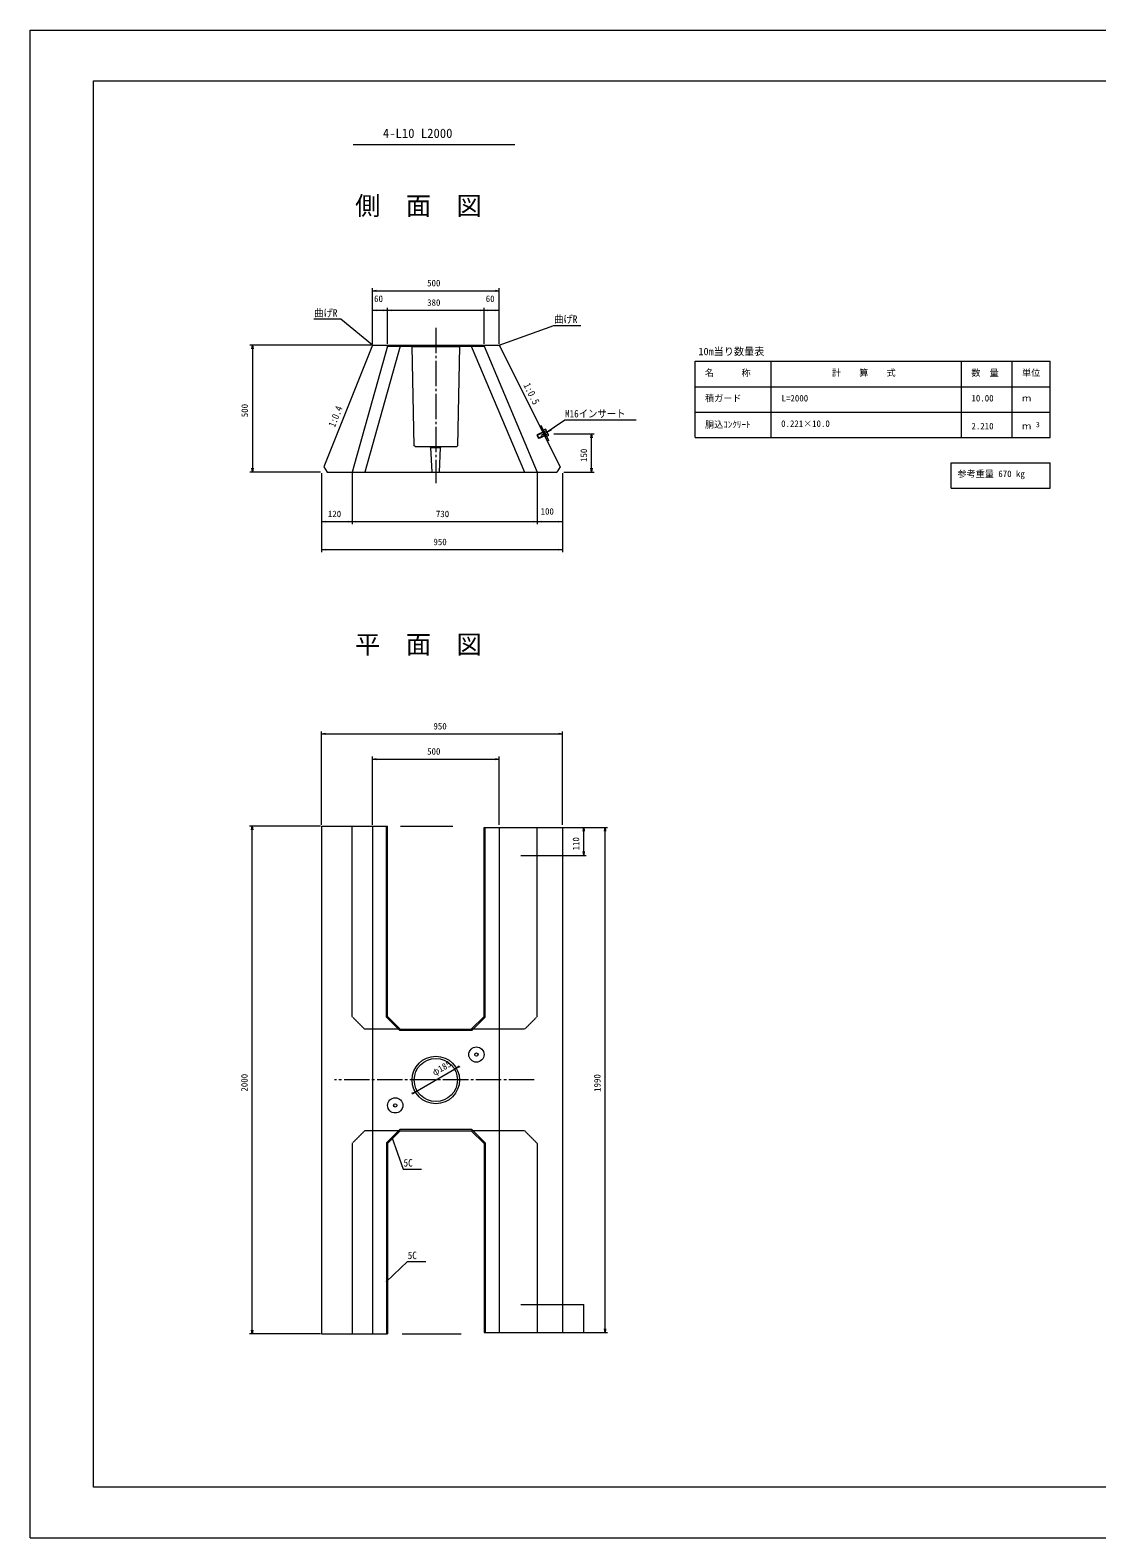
# Model space of a CAD drawing. Units: millimetres on the paper, with parts at other scales. Extents: x 0 to 841, y 0 to 594.
# Drawn here: x 0 to 420, y 0 to 594 of the extents above; entities that cross this region are included whole.
import ezdxf
from ezdxf.enums import TextEntityAlignment as Align

# ---------------------------------------------------------------- set-up
doc = ezdxf.new("R2010")
doc.units = ezdxf.units.MM
doc.linetypes.add('USER1', pattern=[0.375, 0.25, -0.125])
doc.linetypes.add('USER2', pattern=[13, 10, -1, 1, -1])
for name, color, linetype, lineweight in [('0_2', 7, 'Continuous', 18), ('D-MTR-FRAM（材料表図枠）', 2, 'Continuous', 18), ('D-STR-DIM（寸法）', 7, 'Continuous', 18), ('D-STR-HTXT（旗揚げ）', 7, 'Continuous', 18), ('D-STR-STR1（構造物）', 4, 'USER1', 18), ('D-STR-STRn（構造物）', 7, 'USER2', 18), ('D-STR（構造物外形線）', 1, 'Continuous', 18), ('D-TTL(外枠）', 2, 'Continuous', 18), ('DEFPOINTS_3', 8, 'Continuous', 18), ('用紙-作図レイヤ', 5, 'Continuous', 18)]:
    doc.layers.add(name, color=color, linetype=linetype, lineweight=lineweight)
for name, color, linetype in [('D-MTR-TXT(文字列）', 7, 'Continuous'), ('D-MTR（材料表タイトル）', 7, 'Continuous'), ('D-STR-TXT（文字）', 7, 'Continuous'), ('D-TTL-TXT（文字）', 7, 'Continuous')]:
    doc.layers.add(name, color=color, linetype=linetype)
doc.styles.add('ＭＳ ゴシック', font='')
doc.styles.get('ＭＳ ゴシック').set_extended_font_data('MS Gothic')

msp = doc.modelspace()

# ---------------------------------------------------------------- linework, layer by layer
at = {"layer": '0_2'}
for p, q in [((134.889, 491.279), (136.389, 491.529)), ((136.389, 491.029), (134.889, 491.279)), ((134.889, 491.279), (135.089, 491.279)), ((183.389, 491.529), (184.889, 491.279)), ((184.889, 491.279), (183.389, 491.029)), ((184.889, 491.279), (184.689, 491.279)), ((134.889, 483.594), (136.389, 483.844)), ((136.389, 483.344), (134.889, 483.594)), ((134.889, 483.594), (135.089, 483.594)), ((139.389, 483.844), (140.889, 483.594)), ((140.889, 483.594), (139.389, 483.344)), ((140.889, 483.594), (140.689, 483.594)), ((140.889, 483.594), (142.389, 483.844)), ((142.389, 483.344), (140.889, 483.594)), ((140.889, 483.594), (141.089, 483.594)), ((177.389, 483.844), (178.889, 483.594)), ((178.889, 483.594), (177.389, 483.344)), ((178.889, 483.594), (178.689, 483.594)), ((178.889, 483.594), (180.389, 483.844)), ((180.389, 483.344), (178.889, 483.594)), ((178.889, 483.594), (179.089, 483.594)), ((183.389, 483.844), (184.889, 483.594)), ((184.889, 483.594), (183.389, 483.344)), ((184.889, 483.594), (184.689, 483.594)), ((87.339, 468.39), (87.589, 469.89)), ((87.589, 469.89), (87.839, 468.39)), ((87.589, 469.89), (87.589, 469.69)), ((134.889, 469.89), (134.434, 470.098)), ((134.889, 469.89), (134.503, 470.209)), ((134.889, 469.89), (134.599, 470.297)), ((184.889, 469.89), (185.299, 470.176)), ((184.889, 469.89), (185.359, 470.06)), ((184.889, 469.89), (185.387, 469.932)), ((202.657, 434.97), (202.985, 435.348)), ((202.657, 434.97), (203.071, 435.25)), ((202.657, 434.97), (203.129, 435.133)), ((221.023, 433.39), (221.273, 434.89)), ((221.273, 434.89), (221.523, 433.39)), ((221.273, 434.89), (221.273, 434.69)), ((87.589, 419.89), (87.339, 421.39)), ((87.839, 421.39), (87.589, 419.89)), ((87.589, 419.89), (87.589, 420.09)), ((221.273, 419.89), (221.023, 421.39)), ((221.523, 421.39), (221.273, 419.89)), ((221.273, 419.89), (221.273, 420.09)), ((114.889, 400.331), (116.389, 400.581)), ((116.389, 400.081), (114.889, 400.331)), ((114.889, 400.331), (115.089, 400.331)), ((125.389, 400.581), (126.889, 400.331)), ((126.889, 400.331), (125.389, 400.081)), ((126.889, 400.331), (126.689, 400.331)), ((126.889, 400.331), (128.389, 400.581)), ((128.389, 400.081), (126.889, 400.331)), ((126.889, 400.331), (127.089, 400.331)), ((198.389, 400.581), (199.889, 400.331)), ((199.889, 400.331), (198.389, 400.081)), ((199.889, 400.331), (199.689, 400.331)), ((199.889, 400.331), (201.389, 400.581)), ((201.389, 400.081), (199.889, 400.331)), ((199.889, 400.331), (200.089, 400.331)), ((208.389, 400.581), (209.889, 400.331)), ((209.889, 400.331), (208.389, 400.081)), ((209.889, 400.331), (209.689, 400.331)), ((114.889, 389.294), (116.389, 389.544)), ((116.389, 389.044), (114.889, 389.294)), ((114.889, 389.294), (115.089, 389.294)), ((208.389, 389.544), (209.889, 389.294)), ((209.889, 389.294), (208.389, 389.044)), ((209.889, 389.294), (209.689, 389.294)), ((114.889, 316.689), (116.389, 316.939)), ((116.389, 316.439), (114.889, 316.689)), ((114.889, 316.689), (115.089, 316.689)), ((208.389, 316.939), (209.889, 316.689)), ((209.889, 316.689), (208.389, 316.439)), ((209.889, 316.689), (209.689, 316.689)), ((134.889, 306.756), (136.389, 307.006)), ((136.389, 306.506), (134.889, 306.756)), ((134.889, 306.756), (135.089, 306.756)), ((183.389, 307.006), (184.889, 306.756)), ((184.889, 306.756), (183.389, 306.506)), ((184.889, 306.756), (184.689, 306.756)), ((87.237, 278.857), (87.487, 280.357)), ((87.487, 280.357), (87.737, 278.857)), ((87.487, 280.357), (87.487, 280.157)), ((217.934, 278.357), (218.184, 279.857)), ((218.184, 279.857), (218.434, 278.357)), ((218.184, 279.857), (218.184, 279.657)), ((226.341, 278.357), (226.591, 279.857)), ((226.591, 279.857), (226.841, 278.357)), ((226.591, 279.857), (226.591, 279.657)), ((218.184, 268.857), (217.934, 270.357)), ((218.434, 270.357), (218.184, 268.857)), ((218.184, 268.857), (218.184, 269.057)), ((167.882, 185.012), (169.052, 185.983)), ((169.304, 185.551), (167.882, 185.012)), ((167.882, 185.012), (168.054, 185.113)), ((150.473, 175.162), (151.895, 175.701)), ((151.895, 175.701), (150.725, 174.73)), ((151.895, 175.701), (151.723, 175.601)), ((142.614, 157.79), (142.782, 157.319)), ((142.614, 157.79), (142.898, 157.378)), ((142.614, 157.79), (142.655, 157.291)), ((140.389, 101.012), (140.653, 101.436)), ((140.389, 101.012), (140.754, 101.354)), ((140.389, 101.012), (140.83, 101.248)), ((218.255, 91.842), (218.258, 91.857)), ((218.258, 91.857), (218.26, 91.842)), ((218.258, 91.857), (218.258, 91.855)), ((87.487, 80.357), (87.237, 81.857)), ((87.737, 81.857), (87.487, 80.357)), ((87.487, 80.357), (87.487, 80.557)), ((218.258, 80.857), (218.255, 80.872)), ((218.26, 80.872), (218.258, 80.857)), ((218.258, 80.857), (218.258, 80.859)), ((226.591, 80.857), (226.341, 82.357)), ((226.841, 82.357), (226.591, 80.857)), ((226.591, 80.857), (226.591, 81.057))]:
    msp.add_line(p, q, dxfattribs=at)
at = {"layer": 'D-MTR-FRAM（材料表図枠）'}
for p, q in [((262.087, 463.505), (402.087, 463.505)), ((262.087, 433.505), (262.087, 463.505)), ((292.087, 433.505), (292.087, 463.505)), ((367.087, 433.505), (367.087, 463.505)), ((387.087, 433.505), (387.087, 463.505)), ((387.087, 433.505), (387.087, 463.505)), ((402.087, 433.505), (402.087, 463.505)), ((262.087, 453.505), (402.087, 453.505)), ((262.087, 443.505), (402.087, 443.505)), ((262.087, 433.505), (402.087, 433.505)), ((363.028, 413.505), (363.028, 423.505)), ((363.028, 423.505), (402.087, 423.505)), ((402.087, 413.505), (402.087, 423.505)), ((363.028, 413.505), (402.087, 413.505))]:
    msp.add_line(p, q, dxfattribs=at)
at = {"layer": 'D-STR-DIM（寸法）'}
for p, q in [((134.889, 470.39), (134.889, 492.279)), ((135.089, 491.279), (184.689, 491.279)), ((184.889, 470.39), (184.889, 492.279)), ((134.889, 470.39), (134.889, 484.594)), ((135.089, 483.594), (140.689, 483.594)), ((140.889, 470.39), (140.889, 484.594)), ((140.889, 470.39), (140.889, 484.594)), ((141.089, 483.594), (178.689, 483.594)), ((178.889, 470.39), (178.889, 484.594)), ((178.889, 470.39), (178.889, 484.594)), ((179.089, 483.594), (184.689, 483.594)), ((184.889, 470.39), (184.889, 484.594)), ((134.389, 469.89), (86.589, 469.89)), ((87.589, 469.69), (87.589, 420.09)), ((206.414, 434.89), (222.273, 434.89)), ((221.273, 420.09), (221.273, 434.69)), ((114.389, 419.89), (86.589, 419.89)), ((114.889, 419.39), (114.889, 399.331)), ((114.889, 419.39), (114.889, 388.294)), ((126.889, 419.39), (126.889, 399.331)), ((126.889, 419.39), (126.889, 399.331)), ((199.889, 419.39), (199.889, 399.331)), ((199.889, 419.39), (199.889, 399.331)), ((209.889, 419.39), (209.889, 399.331)), ((209.889, 419.39), (209.889, 388.294)), ((210.389, 419.89), (222.273, 419.89)), ((115.089, 400.331), (126.689, 400.331)), ((127.089, 400.331), (199.689, 400.331)), ((200.089, 400.331), (209.689, 400.331)), ((115.089, 389.294), (209.689, 389.294)), ((114.889, 280.857), (114.889, 317.689)), ((115.089, 316.689), (209.689, 316.689)), ((209.889, 280.857), (209.889, 317.689)), ((134.889, 280.857), (134.889, 307.756)), ((135.089, 306.756), (184.689, 306.756)), ((184.889, 280.857), (184.889, 307.756)), ((114.389, 280.357), (86.487, 280.357)), ((87.487, 80.557), (87.487, 280.157)), ((200.389, 279.857), (227.591, 279.857)), ((200.389, 279.857), (219.184, 279.857)), ((218.184, 269.057), (218.184, 279.657)), ((226.591, 81.057), (226.591, 279.657)), ((200.389, 268.857), (219.184, 268.857)), ((151.895, 175.701), (167.882, 185.012)), ((168.054, 185.113), (168.227, 185.214)), ((151.723, 175.601), (151.55, 175.5)), ((200.478, 91.857), (218.263, 91.857)), ((218.258, 80.859), (218.258, 91.855)), ((114.389, 80.357), (86.487, 80.357)), ((200.389, 80.857), (227.591, 80.857)), ((204.478, 80.857), (218.263, 80.857))]:
    msp.add_line(p, q, dxfattribs=at)
at = {"layer": 'D-STR-HTXT（旗揚げ）'}
msp.add_line((127.274, 548.971), (191.057, 548.971), dxfattribs=at)
at = {"layer": 'D-STR-STR1（構造物）'}
for p, q in [((126.889, 205.357), (126.889, 280.357)), ((199.889, 205.357), (199.889, 279.857)), ((131.889, 200.357), (126.889, 205.357)), ((199.889, 205.357), (194.889, 200.357)), ((145.889, 200.357), (131.889, 200.357)), ((194.889, 200.357), (173.889, 200.357)), ((131.889, 160.357), (126.889, 155.357)), ((126.889, 155.357), (126.889, 80.357)), ((145.889, 160.357), (131.889, 160.357)), ((194.889, 160.357), (173.889, 160.357)), ((199.889, 155.357), (194.889, 160.357)), ((199.889, 155.357), (199.889, 80.857))]:
    msp.add_line(p, q, dxfattribs=at)
at = {"layer": 'D-STR-STRn（構造物）'}
for p, q in [((159.889, 476.696), (159.889, 415.504)), ((198.715, 180.357), (119.968, 180.357))]:
    msp.add_line(p, q, dxfattribs=at)
at = {"layer": 'D-STR（構造物外形線）'}
for p, q in [((134.889, 469.89), (115.689, 421.89)), ((140.889, 469.44), (126.889, 419.89)), ((145.889, 469.44), (131.889, 419.89)), ((134.889, 469.89), (184.889, 469.89)), ((140.389, 469.89), (140.889, 469.44)), ((140.889, 469.44), (178.889, 469.44)), ((145.681, 469.89), (145.889, 469.44)), ((150.389, 469.29), (149.889, 469.89)), ((150.389, 469.29), (169.389, 469.29)), ((151.382, 430.19), (150.539, 469.29)), ((169.239, 469.29), (168.395, 430.19)), ((169.889, 469.89), (169.389, 469.29)), ((173.889, 469.44), (194.889, 419.89)), ((178.889, 469.44), (199.889, 419.89)), ((184.889, 469.89), (208.889, 421.89)), ((201.472, 438.065), (200.935, 437.797)), ((201.376, 434.384), (205.524, 436.458)), ((204.379, 432.251), (201.472, 438.065)), ((151.689, 429.89), (151.382, 430.19)), ((151.689, 429.89), (168.089, 429.89)), ((157.989, 429.59), (157.689, 429.89)), ((158.464, 419.89), (157.989, 429.59)), ((157.989, 429.59), (161.789, 429.59)), ((161.314, 419.89), (161.789, 429.59)), ((161.789, 429.59), (162.089, 429.89)), ((168.089, 429.89), (168.395, 430.19)), ((204.379, 432.251), (203.842, 431.983)), ((115.689, 421.89), (117.043, 419.89)), ((208.889, 421.89), (207.652, 419.89)), ((117.043, 419.89), (207.652, 419.89)), ((158.464, 419.89), (161.314, 419.89)), ((114.889, 280.357), (114.889, 80.357)), ((114.889, 280.357), (140.889, 280.357)), ((134.889, 280.357), (134.889, 80.357)), ((140.389, 205.15), (140.389, 280.357)), ((140.889, 205.357), (140.889, 280.357)), ((178.889, 205.357), (178.889, 279.857)), ((178.889, 279.857), (209.889, 279.857)), ((179.389, 205.15), (179.389, 279.857)), ((184.889, 279.857), (184.889, 80.857)), ((209.889, 279.857), (209.889, 80.857)), ((145.681, 199.857), (140.389, 205.15)), ((145.889, 200.357), (140.889, 205.357)), ((178.889, 205.357), (173.889, 200.357)), ((179.389, 205.15), (174.096, 199.857)), ((174.096, 199.857), (145.681, 199.857)), ((145.889, 200.357), (173.889, 200.357)), ((145.681, 160.857), (140.389, 155.564)), ((174.096, 160.857), (145.681, 160.857)), ((179.389, 155.564), (174.096, 160.857)), ((140.389, 155.564), (140.389, 80.357)), ((145.889, 160.357), (140.889, 155.357)), ((140.889, 155.357), (140.889, 80.357)), ((145.889, 160.357), (173.889, 160.357)), ((178.889, 155.357), (173.889, 160.357)), ((178.889, 155.357), (178.889, 80.857)), ((179.389, 155.564), (179.389, 80.857)), ((114.889, 80.357), (140.889, 80.357)), ((178.889, 80.857), (209.889, 80.857))]:
    msp.add_line(p, q, dxfattribs=at)
at = {"layer": 'D-STR（構造物外形線）', "color": 5}
for p, q in [((145.972, 280.357), (166.558, 280.357)), ((193.463, 268.857), (202.142, 268.857)), ((193.463, 91.857), (202.155, 91.857)), ((146.664, 80.357), (169.923, 80.357))]:
    msp.add_line(p, q, dxfattribs=at)
at = {"layer": 'D-STR（構造物外形線）'}
for centre, radius in [((175.889, 190.357), 3), ((175.889, 190.357), 0.65), ((159.889, 180.357), 9.35), ((159.889, 180.357), 8.5), ((143.889, 170.357), 3), ((143.889, 170.357), 0.65)]:
    msp.add_circle(centre, radius, dxfattribs=at)
at = {"layer": 'D-TTL(外枠）'}
for p, q in [((24.976, 573.971), (819.976, 573.971)), ((24.976, 19.971), (24.976, 573.971)), ((819.976, 19.971), (24.976, 19.971))]:
    msp.add_line(p, q, dxfattribs=at)
at = {"layer": 'DEFPOINTS_3'}
for p, q in [((-0.024, -0.029), (-0.024, 593.971)), ((-0.024, 593.971), (840.976, 593.971)), ((-0.024, -0.029), (839.976, -0.029))]:
    msp.add_line(p, q, dxfattribs=at)
at = {"layer": '用紙-作図レイヤ', "color": 7}
for p, q in [((122.514, 480.12), (111.814, 480.12)), ((134.889, 469.89), (122.514, 480.12)), ((184.889, 469.89), (206.402, 477.66)), ((206.402, 477.66), (217.102, 477.66)), ((202.657, 434.97), (210.728, 440.417)), ((210.728, 440.417), (238.928, 440.417)), ((142.614, 157.79), (147.079, 145.27)), ((147.079, 145.27), (154.279, 145.27)), ((140.389, 101.012), (148.719, 108.811)), ((148.719, 108.811), (155.919, 108.811))]:
    msp.add_line(p, q, dxfattribs=at)
at = {"layer": '用紙-作図レイヤ', "color": 1}
for p, q in [((174.096, 469.89), (173.889, 469.44)), ((179.389, 469.89), (178.889, 469.44))]:
    msp.add_line(p, q, dxfattribs=at)
at = {"layer": '用紙-作図レイヤ'}
for p, q in [((199.884, 434.532), (199.795, 434.264)), ((200.331, 433.191), (199.795, 434.264)), ((202.353, 435.588), (199.813, 434.318)), ((202.567, 435.874), (199.884, 434.532)), ((200.6, 433.101), (199.884, 434.532)), ((202.925, 434.443), (200.385, 433.173)), ((203.283, 434.443), (200.6, 433.101)), ((202.997, 434.3), (202.281, 435.731)), ((203.104, 436.797), (202.306, 436.398)), ((203.545, 433.919), (202.306, 436.398)), ((202.567, 435.874), (202.353, 435.588)), ((203.414, 436.177), (202.615, 435.778)), ((203.283, 434.443), (202.925, 434.443)), ((203.283, 436.679), (203.104, 436.797)), ((204.034, 434.938), (203.235, 434.539)), ((204.356, 434.532), (203.283, 436.679)), ((204.343, 434.318), (203.545, 433.919)), ((204.343, 434.318), (204.356, 434.532)), ((200.6, 433.101), (200.331, 433.191))]:
    msp.add_line(p, q, dxfattribs=at)
for centre, radius, start, end in [((202.806, 436.261), 0.613, 352.1808, 60.9493), ((201.769, 434.58), 2.293, 8.9771, 44.15301), ((203.736, 434.402), 0.613, 352.1808, 60.9493)]:
    msp.add_arc(centre, radius, start, end, dxfattribs=at)

# ---------------------------------------------------------------- texts
at = {"layer": 'D-MTR-TXT(文字列）', "style": 'ＭＳ ゴシック'}
for s, height, p in [('名\u3000\u3000\u3000称', 2.566, (266.01, 456.908)), ('計\u3000\u3000算\u3000\u3000式', 2.566, (316.018, 456.908)), ('数\u3000量', 2.566, (371.01, 456.908)), ('単位', 2.566, (391.01, 456.908)), ('積ガード', 2.566, (266.01, 446.908)), ('L=2000', 2.566, (296.199, 446.908)), ('10.00', 2.566, (371.037, 446.908)), ('ｍ', 2.566, (391.01, 446.908)), ('胴込ｺﾝｸﾘｰﾄ', 2.566, (266.01, 436.539)), ('0.221×10.0', 2.566, (296.01, 436.908)), ('2.210', 2.566, (371.037, 435.908)), ('ｍ', 2.566, (391.01, 435.908)), ('3', 2.053, (396.412, 436.912)), ('参考重量 670 kg', 2.566, (365.513, 417.127))]:
    msp.add_text(s, height=height, dxfattribs=at).set_placement(p, align=Align.BOTTOM_LEFT)
at = {"layer": 'D-MTR（材料表タイトル）', "style": 'ＭＳ ゴシック'}
msp.add_text('10m当り数量表', height=2.933, dxfattribs=at).set_placement((263.429, 465.03), align=Align.BOTTOM_LEFT)
at = {"layer": 'D-STR-DIM（寸法）', "style": 'ＭＳ ゴシック'}
for s, p in [('500', (156.469, 492.279)), ('60', (135.579, 486.094)), ('380', (156.469, 484.594)), ('60', (179.579, 486.094)), ('120', (117.344, 401.331)), ('730', (159.924, 401.331)), ('100', (201.201, 402.33)), ('950', (158.951, 390.294)), ('950', (158.951, 317.689)), ('500', (156.469, 307.756))]:
    msp.add_text(s, height=2.566, dxfattribs=at).set_placement(p, align=Align.BOTTOM_LEFT)
for s, height, rotation, p in [('500', 2.566, 90, (86.589, 441.47)), ('150', 2.566, 90, (220.273, 423.846)), ('110', 2.566, 90, (217.184, 270.812)), ('φ185', 2.566, 30.218, (159.797, 181.301)), ('2000', 2.566, 90, (86.487, 175.791)), ('1990', 2.566, 90, (225.591, 175.675)), ('11000', 0.0257, 90, (218.257, 86.299))]:
    msp.add_text(s, height=height, rotation=rotation, dxfattribs=at).set_placement(p, align=Align.BOTTOM_LEFT)
at = {"layer": 'D-STR-TXT（文字）', "style": 'ＭＳ ゴシック'}
for s, rotation, width, p in [('1:0.5', 296.565, 0.9, (193.538, 453.732)), ('1:0.4', 68.199, 0.85, (120.918, 436.948))]:
    msp.add_text(s, height=2.933, rotation=rotation, dxfattribs=dict(at, width=width)).set_placement(p, align=Align.BOTTOM_LEFT)
at = {"layer": 'D-TTL-TXT（文字）', "style": 'ＭＳ ゴシック'}
for s, height, p in [('4-L10 L2000', 3.666, (139.027, 550.419)), ('側\u3000面\u3000図', 7.331, (128.068, 518.928)), ('平\u3000面\u3000図', 7.331, (128.068, 346.071))]:
    msp.add_text(s, height=height, dxfattribs=at).set_placement(p, align=Align.BOTTOM_LEFT)
at = {"layer": '用紙-作図レイヤ', "color": 7, "style": 'ＭＳ ゴシック', "width": 0.9}
for s, p in [('曲げR', (111.914, 480.22)), ('曲げR', (206.505, 477.759)), ('M16インサート', (210.83, 440.515)), ('5C', (147.177, 145.37)), ('5C', (148.82, 108.911))]:
    msp.add_text(s, height=2.933, dxfattribs=at).set_placement(p, align=Align.BOTTOM_LEFT)

doc.saveas('drawing.dxf')
